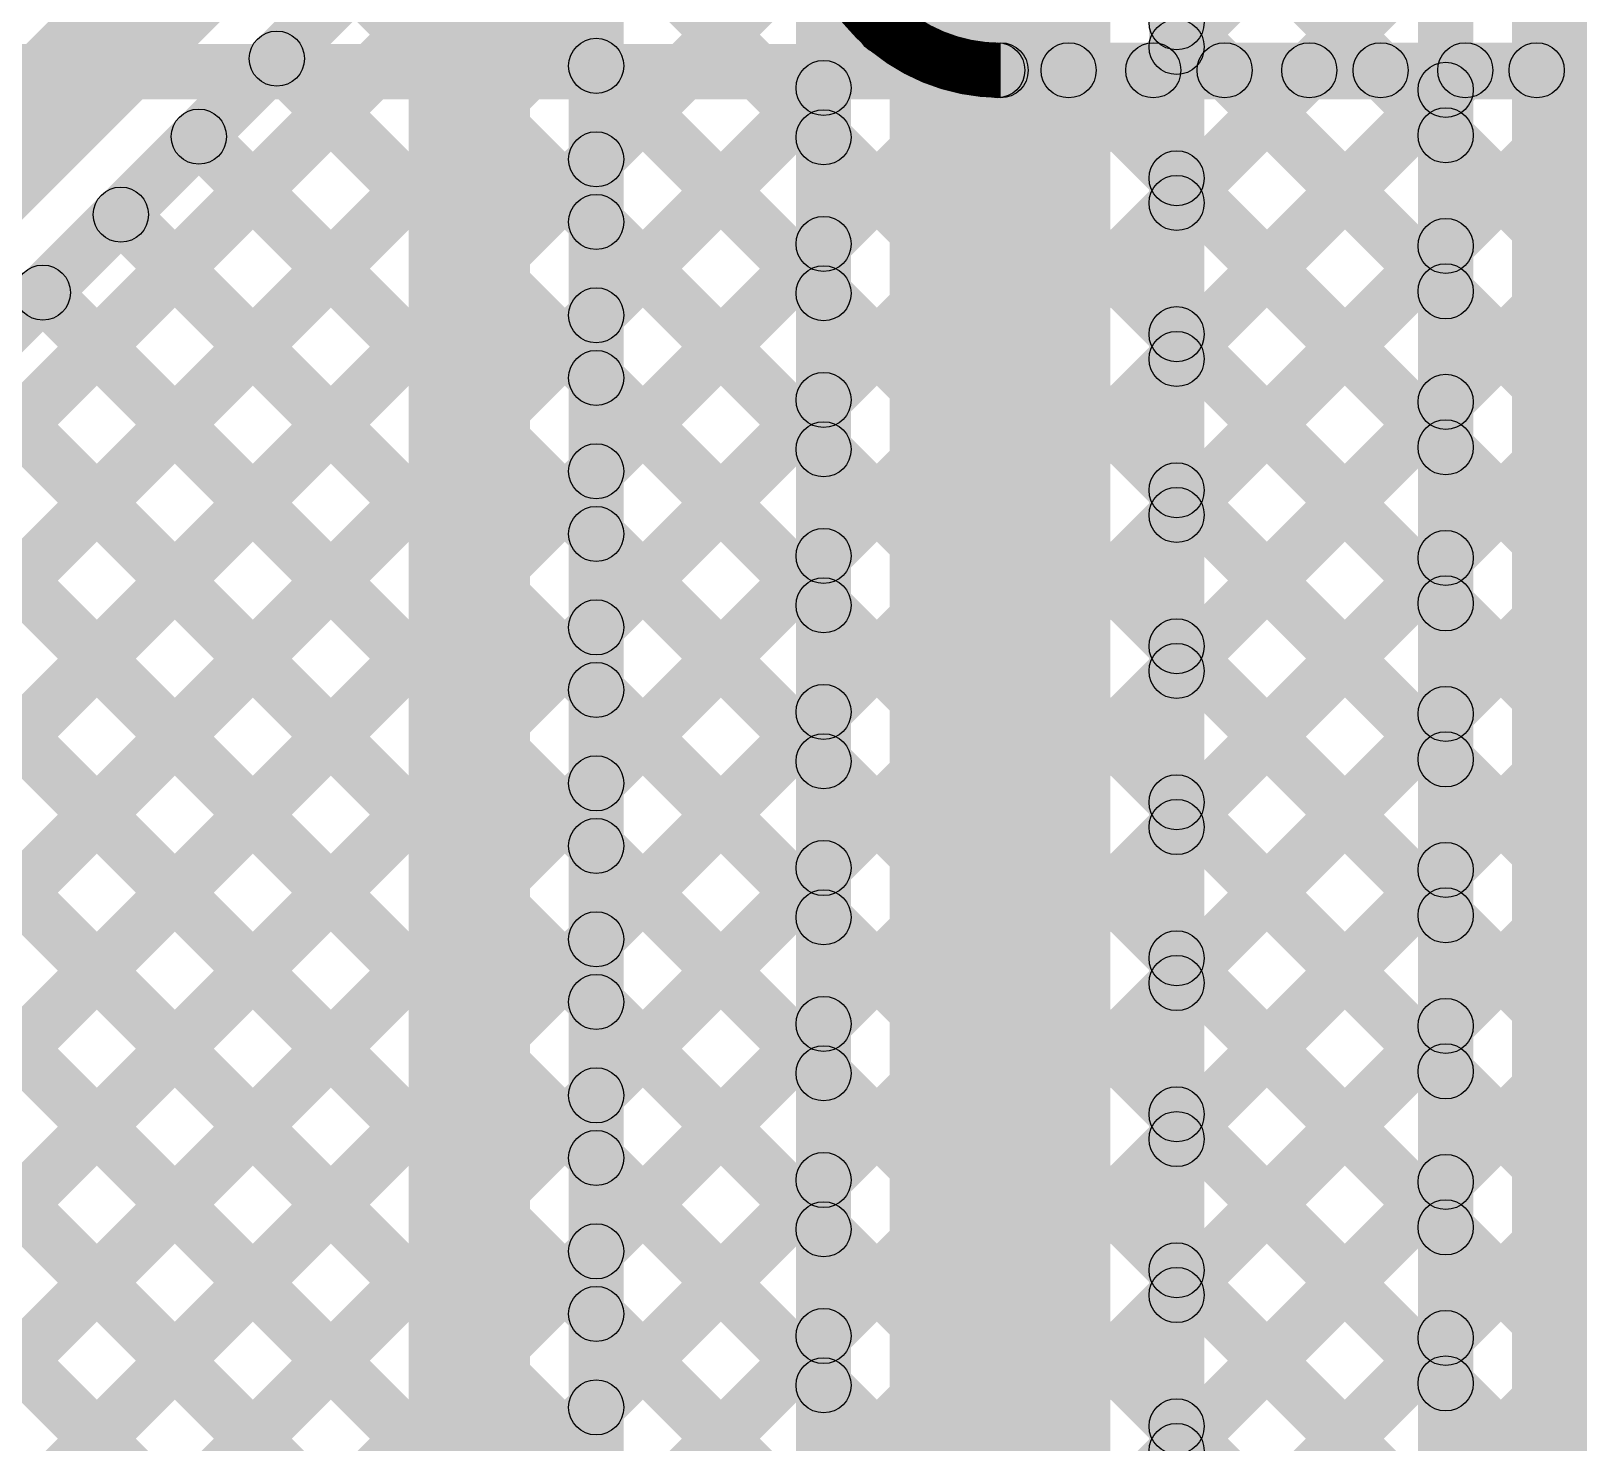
# Model space of a CAD drawing. Header units: millimetres. Extents: x -0.22 to 4.11, y -0.25 to 2.01.
# Drawn here: x 1.4737 to 1.7542, y 1.3589 to 1.6147 of the extents above; entities that cross this region are included whole.
import ezdxf

# ---------------------------------------------------------------- set-up
doc = ezdxf.new("R2010")
doc.units = ezdxf.units.MM
doc.header["$MEASUREMENT"] = 0
for name, color, linetype in [('BottomLayer', 5, 'Continuous'), ('Mechanical1', 6, 'Continuous'), ('TopLayer', 1, 'Continuous')]:
    doc.layers.add(name, color=color, linetype=linetype)

msp = doc.modelspace()

# ---------------------------------------------------------------- hatches: boundary and pattern name
at = {"layer": 'BottomLayer'}
for points in [[(1.56422, 1.00695), (1.54222, 1.00695), (1.54222, 1.77713), (1.56422, 1.77713)], [(1.58122, 1.00695), (1.57122, 1.00695), (1.57122, 1.74021), (1.58122, 1.74021)], [(1.58122, 1.00695), (1.57122, 1.00695), (1.57122, 1.74021), (1.58122, 1.74021)], [(1.57268, 1.66141), (1.57975, 1.66848), (1.93375, 1.31448), (1.92668, 1.30741)], [(1.57268, 1.66141), (1.57975, 1.66848), (1.93375, 1.31448), (1.92668, 1.30741)], [(1.57268, 1.63313), (1.57975, 1.6402), (1.93375, 1.2862), (1.92668, 1.27913)], [(1.57268, 1.63313), (1.57975, 1.6402), (1.93375, 1.2862), (1.92668, 1.27913)], [(1.57975, 1.58791), (1.57268, 1.59498), (1.61461, 1.63691), (1.62168, 1.62984)], [(1.57975, 1.58791), (1.57268, 1.59498), (1.61461, 1.63691), (1.62168, 1.62984)], [(1.57975, 1.58791), (1.57268, 1.59498), (1.61461, 1.63691), (1.62168, 1.62984)], [(1.57975, 1.58791), (1.57268, 1.59498), (1.61461, 1.63691), (1.62168, 1.62984)], [(1.57975, 1.55963), (1.57268, 1.5667), (1.62498, 1.61899), (1.63205, 1.61192)], [(1.57975, 1.55963), (1.57268, 1.5667), (1.62498, 1.61899), (1.63205, 1.61192)], [(1.57268, 1.60484), (1.57975, 1.61191), (1.93375, 1.25791), (1.92668, 1.25084)], [(1.57268, 1.60484), (1.57975, 1.61191), (1.93375, 1.25791), (1.92668, 1.25084)], [(1.57975, 1.53134), (1.57268, 1.53841), (1.64539, 1.61113), (1.65246, 1.60405)], [(1.57975, 1.53134), (1.57268, 1.53841), (1.64539, 1.61113), (1.65246, 1.60405)], [(1.57975, 1.41821), (1.57268, 1.42528), (1.75852, 1.61112), (1.7656, 1.60405)], [(1.57975, 1.50306), (1.57268, 1.51013), (1.67367, 1.61112), (1.68074, 1.60405)], [(1.57975, 1.47477), (1.57268, 1.48185), (1.70196, 1.61112), (1.70903, 1.60405)], [(1.57975, 1.30507), (1.57268, 1.31214), (1.87166, 1.61112), (1.87873, 1.60405)], [(1.57975, 1.33335), (1.57268, 1.34042), (1.84338, 1.61112), (1.85045, 1.60405)], [(1.57975, 1.44649), (1.57268, 1.45356), (1.73024, 1.61112), (1.73731, 1.60405)], [(1.57975, 1.38992), (1.57268, 1.39699), (1.78681, 1.61112), (1.79388, 1.60405)], [(1.57975, 1.36164), (1.57268, 1.36871), (1.81509, 1.61112), (1.82216, 1.60405)], [(1.57975, 1.41821), (1.57268, 1.42528), (1.75852, 1.61112), (1.7656, 1.60405)], [(1.57975, 1.50306), (1.57268, 1.51013), (1.67367, 1.61112), (1.68074, 1.60405)], [(1.57975, 1.47477), (1.57268, 1.48185), (1.70196, 1.61112), (1.70903, 1.60405)], [(1.57975, 1.30507), (1.57268, 1.31214), (1.87166, 1.61112), (1.87873, 1.60405)], [(1.57975, 1.33335), (1.57268, 1.34042), (1.84338, 1.61112), (1.85045, 1.60405)], [(1.57975, 1.44649), (1.57268, 1.45356), (1.73024, 1.61112), (1.73731, 1.60405)], [(1.57975, 1.38992), (1.57268, 1.39699), (1.78681, 1.61112), (1.79388, 1.60405)], [(1.57975, 1.36164), (1.57268, 1.36871), (1.81509, 1.61112), (1.82216, 1.60405)], [(1.57975, 1.27678), (1.57268, 1.28386), (1.89917, 1.61034), (1.90624, 1.60327)], [(1.57975, 1.27678), (1.57268, 1.28386), (1.89917, 1.61034), (1.90624, 1.60327)], [(1.64953, 1.60258), (1.64953, 1.61258), (1.89648, 1.61258), (1.89648, 1.60258)], [(1.64953, 1.60258), (1.64953, 1.61258), (1.89648, 1.61258), (1.89648, 1.60258)], [(1.65833, 1.60405), (1.6654, 1.61112), (1.93375, 1.34276), (1.92668, 1.33569)], [(1.65833, 1.60405), (1.6654, 1.61112), (1.93375, 1.34276), (1.92668, 1.33569)], [(1.68661, 1.60405), (1.69368, 1.61112), (1.93375, 1.37105), (1.92668, 1.36398)], [(1.68661, 1.60405), (1.69368, 1.61112), (1.93375, 1.37105), (1.92668, 1.36398)], [(1.7149, 1.60405), (1.72197, 1.61112), (1.93375, 1.39933), (1.92668, 1.39226)], [(1.7149, 1.60405), (1.72197, 1.61112), (1.93375, 1.39933), (1.92668, 1.39226)], [(1.74318, 1.60405), (1.75025, 1.61112), (1.93375, 1.42762), (1.92668, 1.42055)], [(1.74318, 1.60405), (1.75025, 1.61112), (1.93375, 1.42762), (1.92668, 1.42055)], [(1.57975, 1.2485), (1.57268, 1.25557), (1.92668, 1.60957), (1.93375, 1.6025)], [(1.57975, 1.2485), (1.57268, 1.25557), (1.92668, 1.60957), (1.93375, 1.6025)], [(1.57268, 1.57656), (1.57975, 1.58363), (1.93375, 1.22963), (1.92668, 1.22256)], [(1.57268, 1.57656), (1.57975, 1.58363), (1.93375, 1.22963), (1.92668, 1.22256)], [(1.57975, 1.22022), (1.57268, 1.22729), (1.92668, 1.58129), (1.93375, 1.57422)], [(1.57975, 1.22022), (1.57268, 1.22729), (1.92668, 1.58129), (1.93375, 1.57422)], [(1.57268, 1.54827), (1.57975, 1.55534), (1.93375, 1.20134), (1.92668, 1.19427)], [(1.57268, 1.54827), (1.57975, 1.55534), (1.93375, 1.20134), (1.92668, 1.19427)], [(1.57975, 1.19193), (1.57268, 1.199), (1.92668, 1.553), (1.93375, 1.54593)], [(1.57975, 1.19193), (1.57268, 1.199), (1.92668, 1.553), (1.93375, 1.54593)], [(1.57268, 1.51999), (1.57975, 1.52706), (1.93375, 1.17306), (1.92668, 1.16599)], [(1.57268, 1.51999), (1.57975, 1.52706), (1.93375, 1.17306), (1.92668, 1.16599)], [(1.57268, 1.4917), (1.57975, 1.49877), (1.93375, 1.14477), (1.92668, 1.1377)], [(1.57268, 1.4917), (1.57975, 1.49877), (1.93375, 1.14477), (1.92668, 1.1377)], [(1.57268, 1.46342), (1.57975, 1.47049), (1.93375, 1.11649), (1.92668, 1.10942)], [(1.57268, 1.46342), (1.57975, 1.47049), (1.93375, 1.11649), (1.92668, 1.10942)], [(1.57268, 1.43514), (1.57975, 1.44221), (1.93375, 1.08821), (1.92668, 1.08114)], [(1.57268, 1.43514), (1.57975, 1.44221), (1.93375, 1.08821), (1.92668, 1.08114)], [(1.57268, 1.40685), (1.57975, 1.41392), (1.93375, 1.05992), (1.92668, 1.05285)], [(1.57268, 1.40685), (1.57975, 1.41392), (1.93375, 1.05992), (1.92668, 1.05285)], [(1.57268, 1.37857), (1.57975, 1.38564), (1.93375, 1.03164), (1.92668, 1.02457)], [(1.57268, 1.37857), (1.57975, 1.38564), (1.93375, 1.03164), (1.92668, 1.02457)]]:
    msp.add_hatch(color=5, dxfattribs=at).paths.add_polyline_path(points)
h = msp.add_hatch(color=5, dxfattribs=at)
edge = h.paths.add_edge_path()
edge.add_arc((1.62851, 1.61546), 0.005, 0, 360)
h = msp.add_hatch(color=5, dxfattribs=at)
edge = h.paths.add_edge_path()
edge.add_arc((1.62851, 1.61546), 0.005, 0, 360)
h = msp.add_hatch(color=5, dxfattribs=at)
edge = h.paths.add_edge_path()
edge.add_arc((1.57622, 1.60838), 0.005, 0, 360)
h = msp.add_hatch(color=5, dxfattribs=at)
edge = h.paths.add_edge_path()
edge.add_arc((1.57622, 1.60838), 0.005, 0, 360)
h = msp.add_hatch(color=5, dxfattribs=at)
edge = h.paths.add_edge_path()
edge.add_arc((1.64893, 1.60759), 0.005, 0, 360)
h = msp.add_hatch(color=5, dxfattribs=at)
edge = h.paths.add_edge_path()
edge.add_arc((1.64893, 1.60759), 0.005, 0, 360)
h = msp.add_hatch(color=5, dxfattribs=at)
edge = h.paths.add_edge_path()
edge.add_arc((1.64953, 1.60758), 0.005, 0, 360)
h = msp.add_hatch(color=5, dxfattribs=at)
edge = h.paths.add_edge_path()
edge.add_arc((1.64953, 1.60758), 0.005, 0, 360)
h = msp.add_hatch(color=5, dxfattribs=at)
edge = h.paths.add_edge_path()
edge.add_arc((1.64953, 1.60758), 0.005, 0, 360)
h = msp.add_hatch(color=5, dxfattribs=at)
edge = h.paths.add_edge_path()
edge.add_arc((1.64953, 1.60758), 0.005, 0, 360)
h = msp.add_hatch(color=5, dxfattribs=at)
edge = h.paths.add_edge_path()
edge.add_arc((1.66186, 1.60758), 0.005, 0, 360)
h = msp.add_hatch(color=5, dxfattribs=at)
edge = h.paths.add_edge_path()
edge.add_arc((1.66186, 1.60758), 0.005, 0, 360)
h = msp.add_hatch(color=5, dxfattribs=at)
edge = h.paths.add_edge_path()
edge.add_arc((1.67721, 1.60758), 0.005, 0, 360)
h = msp.add_hatch(color=5, dxfattribs=at)
edge = h.paths.add_edge_path()
edge.add_arc((1.67721, 1.60758), 0.005, 0, 360)
h = msp.add_hatch(color=5, dxfattribs=at)
edge = h.paths.add_edge_path()
edge.add_arc((1.69015, 1.60758), 0.005, 0, 360)
h = msp.add_hatch(color=5, dxfattribs=at)
edge = h.paths.add_edge_path()
edge.add_arc((1.69015, 1.60758), 0.005, 0, 360)
h = msp.add_hatch(color=5, dxfattribs=at)
edge = h.paths.add_edge_path()
edge.add_arc((1.70549, 1.60758), 0.005, 0, 360)
h = msp.add_hatch(color=5, dxfattribs=at)
edge = h.paths.add_edge_path()
edge.add_arc((1.70549, 1.60758), 0.005, 0, 360)
h = msp.add_hatch(color=5, dxfattribs=at)
edge = h.paths.add_edge_path()
edge.add_arc((1.71843, 1.60758), 0.005, 0, 360)
h = msp.add_hatch(color=5, dxfattribs=at)
edge = h.paths.add_edge_path()
edge.add_arc((1.71843, 1.60758), 0.005, 0, 360)
h = msp.add_hatch(color=5, dxfattribs=at)
edge = h.paths.add_edge_path()
edge.add_arc((1.73378, 1.60758), 0.005, 0, 360)
h = msp.add_hatch(color=5, dxfattribs=at)
edge = h.paths.add_edge_path()
edge.add_arc((1.73378, 1.60758), 0.005, 0, 360)
h = msp.add_hatch(color=5, dxfattribs=at)
edge = h.paths.add_edge_path()
edge.add_arc((1.74672, 1.60758), 0.005, 0, 360)
h = msp.add_hatch(color=5, dxfattribs=at)
edge = h.paths.add_edge_path()
edge.add_arc((1.74672, 1.60758), 0.005, 0, 360)
h = msp.add_hatch(color=5, dxfattribs=at)
edge = h.paths.add_edge_path()
edge.add_arc((1.57622, 1.59145), 0.005, 0, 360)
h = msp.add_hatch(color=5, dxfattribs=at)
edge = h.paths.add_edge_path()
edge.add_arc((1.57622, 1.59145), 0.005, 0, 360)
h = msp.add_hatch(color=5, dxfattribs=at)
edge = h.paths.add_edge_path()
edge.add_arc((1.57622, 1.59145), 0.005, 0, 360)
h = msp.add_hatch(color=5, dxfattribs=at)
edge = h.paths.add_edge_path()
edge.add_arc((1.57622, 1.59145), 0.005, 0, 360)
h = msp.add_hatch(color=5, dxfattribs=at)
edge = h.paths.add_edge_path()
edge.add_arc((1.57622, 1.58009), 0.005, 0, 360)
h = msp.add_hatch(color=5, dxfattribs=at)
edge = h.paths.add_edge_path()
edge.add_arc((1.57622, 1.58009), 0.005, 0, 360)
h = msp.add_hatch(color=5, dxfattribs=at)
edge = h.paths.add_edge_path()
edge.add_arc((1.57622, 1.56316), 0.005, 0, 360)
h = msp.add_hatch(color=5, dxfattribs=at)
edge = h.paths.add_edge_path()
edge.add_arc((1.57622, 1.56316), 0.005, 0, 360)
h = msp.add_hatch(color=5, dxfattribs=at)
edge = h.paths.add_edge_path()
edge.add_arc((1.57622, 1.55181), 0.005, 0, 360)
h = msp.add_hatch(color=5, dxfattribs=at)
edge = h.paths.add_edge_path()
edge.add_arc((1.57622, 1.55181), 0.005, 0, 360)
h = msp.add_hatch(color=5, dxfattribs=at)
edge = h.paths.add_edge_path()
edge.add_arc((1.57622, 1.53488), 0.005, 0, 360)
h = msp.add_hatch(color=5, dxfattribs=at)
edge = h.paths.add_edge_path()
edge.add_arc((1.57622, 1.53488), 0.005, 0, 360)
h = msp.add_hatch(color=5, dxfattribs=at)
edge = h.paths.add_edge_path()
edge.add_arc((1.57622, 1.52352), 0.005, 0, 360)
h = msp.add_hatch(color=5, dxfattribs=at)
edge = h.paths.add_edge_path()
edge.add_arc((1.57622, 1.52352), 0.005, 0, 360)
h = msp.add_hatch(color=5, dxfattribs=at)
edge = h.paths.add_edge_path()
edge.add_arc((1.57622, 1.50659), 0.005, 0, 360)
h = msp.add_hatch(color=5, dxfattribs=at)
edge = h.paths.add_edge_path()
edge.add_arc((1.57622, 1.50659), 0.005, 0, 360)
h = msp.add_hatch(color=5, dxfattribs=at)
edge = h.paths.add_edge_path()
edge.add_arc((1.57622, 1.49524), 0.005, 0, 360)
h = msp.add_hatch(color=5, dxfattribs=at)
edge = h.paths.add_edge_path()
edge.add_arc((1.57622, 1.49524), 0.005, 0, 360)
h = msp.add_hatch(color=5, dxfattribs=at)
edge = h.paths.add_edge_path()
edge.add_arc((1.57622, 1.47831), 0.005, 0, 360)
h = msp.add_hatch(color=5, dxfattribs=at)
edge = h.paths.add_edge_path()
edge.add_arc((1.57622, 1.47831), 0.005, 0, 360)
h = msp.add_hatch(color=5, dxfattribs=at)
edge = h.paths.add_edge_path()
edge.add_arc((1.57622, 1.46695), 0.005, 0, 360)
h = msp.add_hatch(color=5, dxfattribs=at)
edge = h.paths.add_edge_path()
edge.add_arc((1.57622, 1.46695), 0.005, 0, 360)
h = msp.add_hatch(color=5, dxfattribs=at)
edge = h.paths.add_edge_path()
edge.add_arc((1.57622, 1.45003), 0.005, 0, 360)
h = msp.add_hatch(color=5, dxfattribs=at)
edge = h.paths.add_edge_path()
edge.add_arc((1.57622, 1.45003), 0.005, 0, 360)
h = msp.add_hatch(color=5, dxfattribs=at)
edge = h.paths.add_edge_path()
edge.add_arc((1.57622, 1.43867), 0.005, 0, 360)
h = msp.add_hatch(color=5, dxfattribs=at)
edge = h.paths.add_edge_path()
edge.add_arc((1.57622, 1.43867), 0.005, 0, 360)
h = msp.add_hatch(color=5, dxfattribs=at)
edge = h.paths.add_edge_path()
edge.add_arc((1.57622, 1.42174), 0.005, 0, 360)
h = msp.add_hatch(color=5, dxfattribs=at)
edge = h.paths.add_edge_path()
edge.add_arc((1.57622, 1.42174), 0.005, 0, 360)
h = msp.add_hatch(color=5, dxfattribs=at)
edge = h.paths.add_edge_path()
edge.add_arc((1.57622, 1.41039), 0.005, 0, 360)
h = msp.add_hatch(color=5, dxfattribs=at)
edge = h.paths.add_edge_path()
edge.add_arc((1.57622, 1.41039), 0.005, 0, 360)
h = msp.add_hatch(color=5, dxfattribs=at)
edge = h.paths.add_edge_path()
edge.add_arc((1.57622, 1.39346), 0.005, 0, 360)
h = msp.add_hatch(color=5, dxfattribs=at)
edge = h.paths.add_edge_path()
edge.add_arc((1.57622, 1.39346), 0.005, 0, 360)
h = msp.add_hatch(color=5, dxfattribs=at)
edge = h.paths.add_edge_path()
edge.add_arc((1.57622, 1.3821), 0.005, 0, 360)
h = msp.add_hatch(color=5, dxfattribs=at)
edge = h.paths.add_edge_path()
edge.add_arc((1.57622, 1.3821), 0.005, 0, 360)
h = msp.add_hatch(color=5, dxfattribs=at)
edge = h.paths.add_edge_path()
edge.add_arc((1.57622, 1.36517), 0.005, 0, 360)
h = msp.add_hatch(color=5, dxfattribs=at)
edge = h.paths.add_edge_path()
edge.add_arc((1.57622, 1.36517), 0.005, 0, 360)
at = {"layer": 'Mechanical1'}
msp.add_hatch(color=6, dxfattribs=at).paths.add_polyline_path([(0.71353, 1.60234), (0.71353, 1.61234), (3.09542, 1.61234), (3.09542, 1.60234)])
at = {"layer": 'TopLayer'}
for points in [[(1.357, 1.46535), (1.34144, 1.48091), (1.64544, 1.78491), (1.661, 1.76935)], [(1.76422, 0.78084), (1.74222, 0.78084), (1.74222, 1.77713), (1.76422, 1.77713)], [(0.87907, 0.91551), (0.872, 0.92258), (1.69756, 1.74815), (1.70463, 1.74107)], [(0.87907, 0.91551), (0.872, 0.92258), (1.69756, 1.74815), (1.70463, 1.74107)], [(1.73522, 0.78084), (1.72522, 0.78084), (1.72522, 1.74021), (1.73522, 1.74021)], [(1.73522, 0.78084), (1.72522, 0.78084), (1.72522, 1.74021), (1.73522, 1.74021)], [(0.87907, 0.9438), (0.872, 0.95087), (1.6594, 1.73827), (1.66647, 1.73119)], [(0.87907, 0.9438), (0.872, 0.95087), (1.6594, 1.73827), (1.66647, 1.73119)], [(1.36902, 1.45333), (1.36195, 1.4604), (1.63984, 1.73829), (1.64691, 1.73122)], [(1.36902, 1.45333), (1.36195, 1.4604), (1.63984, 1.73829), (1.64691, 1.73122)], [(1.68497, 1.60828), (1.6779, 1.61535), (1.72668, 1.66413), (1.73375, 1.65706)], [(1.68497, 1.60828), (1.6779, 1.61535), (1.72668, 1.66413), (1.73375, 1.65706)], [(1.55721, 1.6486), (1.56428, 1.65567), (1.62097, 1.59898), (1.6139, 1.59191)], [(1.55721, 1.6486), (1.56428, 1.65567), (1.62097, 1.59898), (1.6139, 1.59191)], [(1.67755, 1.6414), (1.68462, 1.64847), (1.73375, 1.59933), (1.72668, 1.59226)], [(1.67755, 1.6414), (1.68462, 1.64847), (1.73375, 1.59933), (1.72668, 1.59226)], [(1.54307, 1.63445), (1.55014, 1.64152), (1.62097, 1.57069), (1.6139, 1.56362)], [(1.54307, 1.63445), (1.55014, 1.64152), (1.62097, 1.57069), (1.6139, 1.56362)], [(1.62244, 0.75079), (1.61244, 0.75079), (1.61244, 1.63949), (1.62244, 1.63949)], [(1.62244, 0.75079), (1.61244, 0.75079), (1.61244, 1.63949), (1.62244, 1.63949)], [(1.66944, 0.75079), (1.62944, 0.75079), (1.62944, 1.63949), (1.66944, 1.63949)], [(0.87907, 0.88723), (0.872, 0.8943), (1.6139, 1.6362), (1.62097, 1.62913)], [(0.87907, 0.88723), (0.872, 0.8943), (1.6139, 1.6362), (1.62097, 1.62913)], [(0.87907, 0.88723), (0.872, 0.8943), (1.6139, 1.6362), (1.62097, 1.62913)], [(0.87907, 0.88723), (0.872, 0.8943), (1.6139, 1.6362), (1.62097, 1.62913)], [(1.68644, 0.75079), (1.67644, 0.75079), (1.67644, 1.63711), (1.68644, 1.63711)], [(1.68644, 0.75079), (1.67644, 0.75079), (1.67644, 1.63711), (1.68644, 1.63711)], [(1.68497, 1.57999), (1.6779, 1.58707), (1.72668, 1.63585), (1.73375, 1.62877)], [(1.68497, 1.57999), (1.6779, 1.58707), (1.72668, 1.63585), (1.73375, 1.62877)], [(1.52893, 1.62031), (1.536, 1.62738), (1.62097, 1.54241), (1.6139, 1.53534)], [(1.52893, 1.62031), (1.536, 1.62738), (1.62097, 1.54241), (1.6139, 1.53534)], [(1.6779, 1.61276), (1.68497, 1.61983), (1.73375, 1.57105), (1.72668, 1.56398)], [(1.6779, 1.61276), (1.68497, 1.61983), (1.73375, 1.57105), (1.72668, 1.56398)], [(1.51479, 1.60617), (1.52186, 1.61324), (1.62097, 1.51412), (1.6139, 1.50705)], [(1.51479, 1.60617), (1.52186, 1.61324), (1.62097, 1.51412), (1.6139, 1.50705)], [(0.87907, 0.85894), (0.872, 0.86601), (1.6139, 1.60792), (1.62097, 1.60085)], [(0.87907, 0.85894), (0.872, 0.86601), (1.6139, 1.60792), (1.62097, 1.60085)], [(1.68497, 1.55171), (1.6779, 1.55878), (1.72668, 1.60756), (1.73375, 1.60049)], [(1.68497, 1.55171), (1.6779, 1.55878), (1.72668, 1.60756), (1.73375, 1.60049)], [(1.50064, 1.59203), (1.50771, 1.5991), (1.62097, 1.48584), (1.6139, 1.47877)], [(1.50064, 1.59203), (1.50771, 1.5991), (1.62097, 1.48584), (1.6139, 1.47877)], [(1.6779, 1.58447), (1.68497, 1.59155), (1.73375, 1.54276), (1.72668, 1.53569)], [(1.6779, 1.58447), (1.68497, 1.59155), (1.73375, 1.54276), (1.72668, 1.53569)], [(1.4865, 1.57788), (1.49357, 1.58496), (1.62097, 1.45756), (1.6139, 1.45048)], [(1.4865, 1.57788), (1.49357, 1.58496), (1.62097, 1.45756), (1.6139, 1.45048)], [(0.87907, 0.83066), (0.872, 0.83773), (1.6139, 1.57963), (1.62097, 1.57256)], [(0.87907, 0.83066), (0.872, 0.83773), (1.6139, 1.57963), (1.62097, 1.57256)], [(1.68497, 1.52343), (1.6779, 1.5305), (1.72668, 1.57928), (1.73375, 1.57221)], [(1.68497, 1.52343), (1.6779, 1.5305), (1.72668, 1.57928), (1.73375, 1.57221)], [(1.47236, 1.56374), (1.47943, 1.57081), (1.62097, 1.42927), (1.6139, 1.4222)], [(1.47236, 1.56374), (1.47943, 1.57081), (1.62097, 1.42927), (1.6139, 1.4222)], [(1.6779, 1.55619), (1.68497, 1.56326), (1.73375, 1.51448), (1.72668, 1.50741)], [(1.6779, 1.55619), (1.68497, 1.56326), (1.73375, 1.51448), (1.72668, 1.50741)], [(1.45822, 1.5496), (1.46529, 1.55667), (1.62097, 1.40099), (1.6139, 1.39392)], [(1.45822, 1.5496), (1.46529, 1.55667), (1.62097, 1.40099), (1.6139, 1.39392)], [(0.87907, 0.80237), (0.872, 0.80944), (1.6139, 1.55135), (1.62097, 1.54428)], [(0.87907, 0.80237), (0.872, 0.80944), (1.6139, 1.55135), (1.62097, 1.54428)], [(1.68497, 1.49514), (1.6779, 1.50221), (1.72668, 1.55099), (1.73375, 1.54392)], [(1.68497, 1.49514), (1.6779, 1.50221), (1.72668, 1.55099), (1.73375, 1.54392)], [(1.44408, 1.53546), (1.45115, 1.54253), (1.62097, 1.3727), (1.6139, 1.36563)], [(1.44408, 1.53546), (1.45115, 1.54253), (1.62097, 1.3727), (1.6139, 1.36563)], [(1.6779, 1.52791), (1.68497, 1.53498), (1.73375, 1.4862), (1.72668, 1.47913)], [(1.6779, 1.52791), (1.68497, 1.53498), (1.73375, 1.4862), (1.72668, 1.47913)], [(1.42993, 1.52132), (1.437, 1.52839), (1.62097, 1.34442), (1.6139, 1.33735)], [(1.42993, 1.52132), (1.437, 1.52839), (1.62097, 1.34442), (1.6139, 1.33735)], [(0.87907, 0.77409), (0.872, 0.78116), (1.6139, 1.52307), (1.62097, 1.51599)], [(0.87907, 0.77409), (0.872, 0.78116), (1.6139, 1.52307), (1.62097, 1.51599)], [(1.68497, 1.46686), (1.6779, 1.47393), (1.72668, 1.52271), (1.73375, 1.51564)], [(1.68497, 1.46686), (1.6779, 1.47393), (1.72668, 1.52271), (1.73375, 1.51564)], [(1.41579, 1.50717), (1.42286, 1.51424), (1.62097, 1.31613), (1.6139, 1.30906)], [(1.41579, 1.50717), (1.42286, 1.51424), (1.62097, 1.31613), (1.6139, 1.30906)], [(1.6779, 1.49962), (1.68497, 1.50669), (1.73375, 1.45791), (1.72668, 1.45084)], [(1.6779, 1.49962), (1.68497, 1.50669), (1.73375, 1.45791), (1.72668, 1.45084)], [(1.40165, 1.49303), (1.40872, 1.5001), (1.62097, 1.28785), (1.6139, 1.28078)], [(1.40165, 1.49303), (1.40872, 1.5001), (1.62097, 1.28785), (1.6139, 1.28078)], [(0.87907, 0.74581), (0.872, 0.75288), (1.6139, 1.49478), (1.62097, 1.48771)], [(0.87907, 0.74581), (0.872, 0.75288), (1.6139, 1.49478), (1.62097, 1.48771)], [(1.68497, 1.43857), (1.6779, 1.44564), (1.72668, 1.49442), (1.73375, 1.48735)], [(1.68497, 1.43857), (1.6779, 1.44564), (1.72668, 1.49442), (1.73375, 1.48735)], [(1.38751, 1.47889), (1.39458, 1.48596), (1.62097, 1.25957), (1.6139, 1.25249)], [(1.38751, 1.47889), (1.39458, 1.48596), (1.62097, 1.25957), (1.6139, 1.25249)], [(1.6779, 1.47134), (1.68497, 1.47841), (1.73375, 1.42963), (1.72668, 1.42256)], [(1.6779, 1.47134), (1.68497, 1.47841), (1.73375, 1.42963), (1.72668, 1.42256)], [(1.37336, 1.46475), (1.38044, 1.47182), (1.62097, 1.23128), (1.6139, 1.22421)], [(1.37336, 1.46475), (1.38044, 1.47182), (1.62097, 1.23128), (1.6139, 1.22421)], [(0.87907, 0.71752), (0.872, 0.72459), (1.6139, 1.4665), (1.62097, 1.45943)], [(0.87907, 0.71752), (0.872, 0.72459), (1.6139, 1.4665), (1.62097, 1.45943)], [(1.68497, 1.41029), (1.6779, 1.41736), (1.72668, 1.46614), (1.73375, 1.45907)], [(1.68497, 1.41029), (1.6779, 1.41736), (1.72668, 1.46614), (1.73375, 1.45907)], [(1.6779, 1.44305), (1.68497, 1.45012), (1.73375, 1.40134), (1.72668, 1.39427)], [(1.6779, 1.44305), (1.68497, 1.45012), (1.73375, 1.40134), (1.72668, 1.39427)], [(1.46698, 1.27715), (1.45991, 1.28422), (1.6139, 1.43821), (1.62097, 1.43114)], [(1.46698, 1.27715), (1.45991, 1.28422), (1.6139, 1.43821), (1.62097, 1.43114)], [(1.68497, 1.382), (1.6779, 1.38907), (1.72668, 1.43786), (1.73375, 1.43078)], [(1.68497, 1.382), (1.6779, 1.38907), (1.72668, 1.43786), (1.73375, 1.43078)], [(1.6779, 1.41477), (1.68497, 1.42184), (1.73375, 1.37306), (1.72668, 1.36599)], [(1.6779, 1.41477), (1.68497, 1.42184), (1.73375, 1.37306), (1.72668, 1.36599)], [(1.48279, 1.26468), (1.47572, 1.27175), (1.6139, 1.40993), (1.62097, 1.40286)], [(1.48279, 1.26468), (1.47572, 1.27175), (1.6139, 1.40993), (1.62097, 1.40286)], [(1.68497, 1.35372), (1.6779, 1.36079), (1.72668, 1.40957), (1.73375, 1.4025)], [(1.68497, 1.35372), (1.6779, 1.36079), (1.72668, 1.40957), (1.73375, 1.4025)], [(1.6779, 1.38648), (1.68497, 1.39356), (1.73375, 1.34477), (1.72668, 1.3377)], [(1.6779, 1.38648), (1.68497, 1.39356), (1.73375, 1.34477), (1.72668, 1.3377)], [(1.48807, 1.24167), (1.481, 1.24874), (1.6139, 1.38164), (1.62097, 1.37457)], [(1.48807, 1.24167), (1.481, 1.24874), (1.6139, 1.38164), (1.62097, 1.37457)], [(1.68497, 1.32544), (1.6779, 1.33251), (1.72668, 1.38129), (1.73375, 1.37422)], [(1.68497, 1.32544), (1.6779, 1.33251), (1.72668, 1.38129), (1.73375, 1.37422)], [(1.6779, 1.3582), (1.68497, 1.36527), (1.73375, 1.31649), (1.72668, 1.30942)], [(1.6779, 1.3582), (1.68497, 1.36527), (1.73375, 1.31649), (1.72668, 1.30942)]]:
    msp.add_hatch(color=1, dxfattribs=at).paths.add_polyline_path(points)
h = msp.add_hatch(color=1, dxfattribs=at)
edge = h.paths.add_edge_path()
edge.add_arc((1.68144, 1.61629), 0.005, 0, 360)
h = msp.add_hatch(color=1, dxfattribs=at)
edge = h.paths.add_edge_path()
edge.add_arc((1.68144, 1.61629), 0.005, 0, 360)
h = msp.add_hatch(color=1, dxfattribs=at)
edge = h.paths.add_edge_path()
edge.add_arc((1.68144, 1.61181), 0.005, 0, 360)
h = msp.add_hatch(color=1, dxfattribs=at)
edge = h.paths.add_edge_path()
edge.add_arc((1.68144, 1.61181), 0.005, 0, 360)
h = msp.add_hatch(color=1, dxfattribs=at)
edge = h.paths.add_edge_path()
edge.add_arc((1.51832, 1.6097), 0.005, 0, 360)
h = msp.add_hatch(color=1, dxfattribs=at)
edge = h.paths.add_edge_path()
edge.add_arc((1.51832, 1.6097), 0.005, 0, 360)
h = msp.add_hatch(color=1, dxfattribs=at)
edge = h.paths.add_edge_path()
edge.add_arc((1.61744, 1.60438), 0.005, 0, 360)
h = msp.add_hatch(color=1, dxfattribs=at)
edge = h.paths.add_edge_path()
edge.add_arc((1.61744, 1.60438), 0.005, 0, 360)
h = msp.add_hatch(color=1, dxfattribs=at)
edge = h.paths.add_edge_path()
edge.add_arc((1.73022, 1.60403), 0.005, 0, 360)
h = msp.add_hatch(color=1, dxfattribs=at)
edge = h.paths.add_edge_path()
edge.add_arc((1.73022, 1.60403), 0.005, 0, 360)
h = msp.add_hatch(color=1, dxfattribs=at)
edge = h.paths.add_edge_path()
edge.add_arc((1.50418, 1.59556), 0.005, 0, 360)
h = msp.add_hatch(color=1, dxfattribs=at)
edge = h.paths.add_edge_path()
edge.add_arc((1.50418, 1.59556), 0.005, 0, 360)
h = msp.add_hatch(color=1, dxfattribs=at)
edge = h.paths.add_edge_path()
edge.add_arc((1.61744, 1.59544), 0.005, 0, 360)
h = msp.add_hatch(color=1, dxfattribs=at)
edge = h.paths.add_edge_path()
edge.add_arc((1.61744, 1.59544), 0.005, 0, 360)
h = msp.add_hatch(color=1, dxfattribs=at)
edge = h.paths.add_edge_path()
edge.add_arc((1.73022, 1.5958), 0.005, 0, 360)
h = msp.add_hatch(color=1, dxfattribs=at)
edge = h.paths.add_edge_path()
edge.add_arc((1.73022, 1.5958), 0.005, 0, 360)
h = msp.add_hatch(color=1, dxfattribs=at)
edge = h.paths.add_edge_path()
edge.add_arc((1.68144, 1.58801), 0.005, 0, 360)
h = msp.add_hatch(color=1, dxfattribs=at)
edge = h.paths.add_edge_path()
edge.add_arc((1.68144, 1.58801), 0.005, 0, 360)
h = msp.add_hatch(color=1, dxfattribs=at)
edge = h.paths.add_edge_path()
edge.add_arc((1.68144, 1.58353), 0.005, 0, 360)
h = msp.add_hatch(color=1, dxfattribs=at)
edge = h.paths.add_edge_path()
edge.add_arc((1.68144, 1.58353), 0.005, 0, 360)
h = msp.add_hatch(color=1, dxfattribs=at)
edge = h.paths.add_edge_path()
edge.add_arc((1.49004, 1.58142), 0.005, 0, 360)
h = msp.add_hatch(color=1, dxfattribs=at)
edge = h.paths.add_edge_path()
edge.add_arc((1.49004, 1.58142), 0.005, 0, 360)
h = msp.add_hatch(color=1, dxfattribs=at)
edge = h.paths.add_edge_path()
edge.add_arc((1.61744, 1.5761), 0.005, 0, 360)
h = msp.add_hatch(color=1, dxfattribs=at)
edge = h.paths.add_edge_path()
edge.add_arc((1.61744, 1.5761), 0.005, 0, 360)
h = msp.add_hatch(color=1, dxfattribs=at)
edge = h.paths.add_edge_path()
edge.add_arc((1.73022, 1.57574), 0.005, 0, 360)
h = msp.add_hatch(color=1, dxfattribs=at)
edge = h.paths.add_edge_path()
edge.add_arc((1.73022, 1.57574), 0.005, 0, 360)
h = msp.add_hatch(color=1, dxfattribs=at)
edge = h.paths.add_edge_path()
edge.add_arc((1.47589, 1.56728), 0.005, 0, 360)
h = msp.add_hatch(color=1, dxfattribs=at)
edge = h.paths.add_edge_path()
edge.add_arc((1.47589, 1.56728), 0.005, 0, 360)
h = msp.add_hatch(color=1, dxfattribs=at)
edge = h.paths.add_edge_path()
edge.add_arc((1.61744, 1.56716), 0.005, 0, 360)
h = msp.add_hatch(color=1, dxfattribs=at)
edge = h.paths.add_edge_path()
edge.add_arc((1.61744, 1.56716), 0.005, 0, 360)
h = msp.add_hatch(color=1, dxfattribs=at)
edge = h.paths.add_edge_path()
edge.add_arc((1.73022, 1.56751), 0.005, 0, 360)
h = msp.add_hatch(color=1, dxfattribs=at)
edge = h.paths.add_edge_path()
edge.add_arc((1.73022, 1.56751), 0.005, 0, 360)
h = msp.add_hatch(color=1, dxfattribs=at)
edge = h.paths.add_edge_path()
edge.add_arc((1.68144, 1.55973), 0.005, 0, 360)
h = msp.add_hatch(color=1, dxfattribs=at)
edge = h.paths.add_edge_path()
edge.add_arc((1.68144, 1.55973), 0.005, 0, 360)
h = msp.add_hatch(color=1, dxfattribs=at)
edge = h.paths.add_edge_path()
edge.add_arc((1.68144, 1.55525), 0.005, 0, 360)
h = msp.add_hatch(color=1, dxfattribs=at)
edge = h.paths.add_edge_path()
edge.add_arc((1.68144, 1.55525), 0.005, 0, 360)
h = msp.add_hatch(color=1, dxfattribs=at)
edge = h.paths.add_edge_path()
edge.add_arc((1.61744, 1.54781), 0.005, 0, 360)
h = msp.add_hatch(color=1, dxfattribs=at)
edge = h.paths.add_edge_path()
edge.add_arc((1.61744, 1.54781), 0.005, 0, 360)
h = msp.add_hatch(color=1, dxfattribs=at)
edge = h.paths.add_edge_path()
edge.add_arc((1.73022, 1.54746), 0.005, 0, 360)
h = msp.add_hatch(color=1, dxfattribs=at)
edge = h.paths.add_edge_path()
edge.add_arc((1.73022, 1.54746), 0.005, 0, 360)
h = msp.add_hatch(color=1, dxfattribs=at)
edge = h.paths.add_edge_path()
edge.add_arc((1.61744, 1.53887), 0.005, 0, 360)
h = msp.add_hatch(color=1, dxfattribs=at)
edge = h.paths.add_edge_path()
edge.add_arc((1.61744, 1.53887), 0.005, 0, 360)
h = msp.add_hatch(color=1, dxfattribs=at)
edge = h.paths.add_edge_path()
edge.add_arc((1.73022, 1.53923), 0.005, 0, 360)
h = msp.add_hatch(color=1, dxfattribs=at)
edge = h.paths.add_edge_path()
edge.add_arc((1.73022, 1.53923), 0.005, 0, 360)
h = msp.add_hatch(color=1, dxfattribs=at)
edge = h.paths.add_edge_path()
edge.add_arc((1.68144, 1.53144), 0.005, 0, 360)
h = msp.add_hatch(color=1, dxfattribs=at)
edge = h.paths.add_edge_path()
edge.add_arc((1.68144, 1.53144), 0.005, 0, 360)
h = msp.add_hatch(color=1, dxfattribs=at)
edge = h.paths.add_edge_path()
edge.add_arc((1.68144, 1.52696), 0.005, 0, 360)
h = msp.add_hatch(color=1, dxfattribs=at)
edge = h.paths.add_edge_path()
edge.add_arc((1.68144, 1.52696), 0.005, 0, 360)
h = msp.add_hatch(color=1, dxfattribs=at)
edge = h.paths.add_edge_path()
edge.add_arc((1.61744, 1.51953), 0.005, 0, 360)
h = msp.add_hatch(color=1, dxfattribs=at)
edge = h.paths.add_edge_path()
edge.add_arc((1.61744, 1.51953), 0.005, 0, 360)
h = msp.add_hatch(color=1, dxfattribs=at)
edge = h.paths.add_edge_path()
edge.add_arc((1.73022, 1.51917), 0.005, 0, 360)
h = msp.add_hatch(color=1, dxfattribs=at)
edge = h.paths.add_edge_path()
edge.add_arc((1.73022, 1.51917), 0.005, 0, 360)
h = msp.add_hatch(color=1, dxfattribs=at)
edge = h.paths.add_edge_path()
edge.add_arc((1.61744, 1.51059), 0.005, 0, 360)
h = msp.add_hatch(color=1, dxfattribs=at)
edge = h.paths.add_edge_path()
edge.add_arc((1.61744, 1.51059), 0.005, 0, 360)
h = msp.add_hatch(color=1, dxfattribs=at)
edge = h.paths.add_edge_path()
edge.add_arc((1.73022, 1.51094), 0.005, 0, 360)
h = msp.add_hatch(color=1, dxfattribs=at)
edge = h.paths.add_edge_path()
edge.add_arc((1.73022, 1.51094), 0.005, 0, 360)
h = msp.add_hatch(color=1, dxfattribs=at)
edge = h.paths.add_edge_path()
edge.add_arc((1.68144, 1.50316), 0.005, 0, 360)
h = msp.add_hatch(color=1, dxfattribs=at)
edge = h.paths.add_edge_path()
edge.add_arc((1.68144, 1.50316), 0.005, 0, 360)
h = msp.add_hatch(color=1, dxfattribs=at)
edge = h.paths.add_edge_path()
edge.add_arc((1.68144, 1.49868), 0.005, 0, 360)
h = msp.add_hatch(color=1, dxfattribs=at)
edge = h.paths.add_edge_path()
edge.add_arc((1.68144, 1.49868), 0.005, 0, 360)
h = msp.add_hatch(color=1, dxfattribs=at)
edge = h.paths.add_edge_path()
edge.add_arc((1.61744, 1.49125), 0.005, 0, 360)
h = msp.add_hatch(color=1, dxfattribs=at)
edge = h.paths.add_edge_path()
edge.add_arc((1.61744, 1.49125), 0.005, 0, 360)
h = msp.add_hatch(color=1, dxfattribs=at)
edge = h.paths.add_edge_path()
edge.add_arc((1.73022, 1.49089), 0.005, 0, 360)
h = msp.add_hatch(color=1, dxfattribs=at)
edge = h.paths.add_edge_path()
edge.add_arc((1.73022, 1.49089), 0.005, 0, 360)
h = msp.add_hatch(color=1, dxfattribs=at)
edge = h.paths.add_edge_path()
edge.add_arc((1.61744, 1.4823), 0.005, 0, 360)
h = msp.add_hatch(color=1, dxfattribs=at)
edge = h.paths.add_edge_path()
edge.add_arc((1.61744, 1.4823), 0.005, 0, 360)
h = msp.add_hatch(color=1, dxfattribs=at)
edge = h.paths.add_edge_path()
edge.add_arc((1.73022, 1.48266), 0.005, 0, 360)
h = msp.add_hatch(color=1, dxfattribs=at)
edge = h.paths.add_edge_path()
edge.add_arc((1.73022, 1.48266), 0.005, 0, 360)
h = msp.add_hatch(color=1, dxfattribs=at)
edge = h.paths.add_edge_path()
edge.add_arc((1.68144, 1.47487), 0.005, 0, 360)
h = msp.add_hatch(color=1, dxfattribs=at)
edge = h.paths.add_edge_path()
edge.add_arc((1.68144, 1.47487), 0.005, 0, 360)
h = msp.add_hatch(color=1, dxfattribs=at)
edge = h.paths.add_edge_path()
edge.add_arc((1.68144, 1.47039), 0.005, 0, 360)
h = msp.add_hatch(color=1, dxfattribs=at)
edge = h.paths.add_edge_path()
edge.add_arc((1.68144, 1.47039), 0.005, 0, 360)
h = msp.add_hatch(color=1, dxfattribs=at)
edge = h.paths.add_edge_path()
edge.add_arc((1.61744, 1.46296), 0.005, 0, 360)
h = msp.add_hatch(color=1, dxfattribs=at)
edge = h.paths.add_edge_path()
edge.add_arc((1.61744, 1.46296), 0.005, 0, 360)
h = msp.add_hatch(color=1, dxfattribs=at)
edge = h.paths.add_edge_path()
edge.add_arc((1.73022, 1.4626), 0.005, 0, 360)
h = msp.add_hatch(color=1, dxfattribs=at)
edge = h.paths.add_edge_path()
edge.add_arc((1.73022, 1.4626), 0.005, 0, 360)
h = msp.add_hatch(color=1, dxfattribs=at)
edge = h.paths.add_edge_path()
edge.add_arc((1.61744, 1.45402), 0.005, 0, 360)
h = msp.add_hatch(color=1, dxfattribs=at)
edge = h.paths.add_edge_path()
edge.add_arc((1.61744, 1.45402), 0.005, 0, 360)
h = msp.add_hatch(color=1, dxfattribs=at)
edge = h.paths.add_edge_path()
edge.add_arc((1.73022, 1.45438), 0.005, 0, 360)
h = msp.add_hatch(color=1, dxfattribs=at)
edge = h.paths.add_edge_path()
edge.add_arc((1.73022, 1.45438), 0.005, 0, 360)
h = msp.add_hatch(color=1, dxfattribs=at)
edge = h.paths.add_edge_path()
edge.add_arc((1.68144, 1.44659), 0.005, 0, 360)
h = msp.add_hatch(color=1, dxfattribs=at)
edge = h.paths.add_edge_path()
edge.add_arc((1.68144, 1.44659), 0.005, 0, 360)
h = msp.add_hatch(color=1, dxfattribs=at)
edge = h.paths.add_edge_path()
edge.add_arc((1.68144, 1.44211), 0.005, 0, 360)
h = msp.add_hatch(color=1, dxfattribs=at)
edge = h.paths.add_edge_path()
edge.add_arc((1.68144, 1.44211), 0.005, 0, 360)
h = msp.add_hatch(color=1, dxfattribs=at)
edge = h.paths.add_edge_path()
edge.add_arc((1.61744, 1.43468), 0.005, 0, 360)
h = msp.add_hatch(color=1, dxfattribs=at)
edge = h.paths.add_edge_path()
edge.add_arc((1.61744, 1.43468), 0.005, 0, 360)
h = msp.add_hatch(color=1, dxfattribs=at)
edge = h.paths.add_edge_path()
edge.add_arc((1.73022, 1.43432), 0.005, 0, 360)
h = msp.add_hatch(color=1, dxfattribs=at)
edge = h.paths.add_edge_path()
edge.add_arc((1.73022, 1.43432), 0.005, 0, 360)
h = msp.add_hatch(color=1, dxfattribs=at)
edge = h.paths.add_edge_path()
edge.add_arc((1.61744, 1.42574), 0.005, 0, 360)
h = msp.add_hatch(color=1, dxfattribs=at)
edge = h.paths.add_edge_path()
edge.add_arc((1.61744, 1.42574), 0.005, 0, 360)
h = msp.add_hatch(color=1, dxfattribs=at)
edge = h.paths.add_edge_path()
edge.add_arc((1.73022, 1.42609), 0.005, 0, 360)
h = msp.add_hatch(color=1, dxfattribs=at)
edge = h.paths.add_edge_path()
edge.add_arc((1.73022, 1.42609), 0.005, 0, 360)
h = msp.add_hatch(color=1, dxfattribs=at)
edge = h.paths.add_edge_path()
edge.add_arc((1.68144, 1.4183), 0.005, 0, 360)
h = msp.add_hatch(color=1, dxfattribs=at)
edge = h.paths.add_edge_path()
edge.add_arc((1.68144, 1.4183), 0.005, 0, 360)
h = msp.add_hatch(color=1, dxfattribs=at)
edge = h.paths.add_edge_path()
edge.add_arc((1.68144, 1.41382), 0.005, 0, 360)
h = msp.add_hatch(color=1, dxfattribs=at)
edge = h.paths.add_edge_path()
edge.add_arc((1.68144, 1.41382), 0.005, 0, 360)
h = msp.add_hatch(color=1, dxfattribs=at)
edge = h.paths.add_edge_path()
edge.add_arc((1.61744, 1.40639), 0.005, 0, 360)
h = msp.add_hatch(color=1, dxfattribs=at)
edge = h.paths.add_edge_path()
edge.add_arc((1.61744, 1.40639), 0.005, 0, 360)
h = msp.add_hatch(color=1, dxfattribs=at)
edge = h.paths.add_edge_path()
edge.add_arc((1.73022, 1.40604), 0.005, 0, 360)
h = msp.add_hatch(color=1, dxfattribs=at)
edge = h.paths.add_edge_path()
edge.add_arc((1.73022, 1.40604), 0.005, 0, 360)
h = msp.add_hatch(color=1, dxfattribs=at)
edge = h.paths.add_edge_path()
edge.add_arc((1.61744, 1.39745), 0.005, 0, 360)
h = msp.add_hatch(color=1, dxfattribs=at)
edge = h.paths.add_edge_path()
edge.add_arc((1.61744, 1.39745), 0.005, 0, 360)
h = msp.add_hatch(color=1, dxfattribs=at)
edge = h.paths.add_edge_path()
edge.add_arc((1.73022, 1.39781), 0.005, 0, 360)
h = msp.add_hatch(color=1, dxfattribs=at)
edge = h.paths.add_edge_path()
edge.add_arc((1.73022, 1.39781), 0.005, 0, 360)
h = msp.add_hatch(color=1, dxfattribs=at)
edge = h.paths.add_edge_path()
edge.add_arc((1.68144, 1.39002), 0.005, 0, 360)
h = msp.add_hatch(color=1, dxfattribs=at)
edge = h.paths.add_edge_path()
edge.add_arc((1.68144, 1.39002), 0.005, 0, 360)
h = msp.add_hatch(color=1, dxfattribs=at)
edge = h.paths.add_edge_path()
edge.add_arc((1.68144, 1.38554), 0.005, 0, 360)
h = msp.add_hatch(color=1, dxfattribs=at)
edge = h.paths.add_edge_path()
edge.add_arc((1.68144, 1.38554), 0.005, 0, 360)
h = msp.add_hatch(color=1, dxfattribs=at)
edge = h.paths.add_edge_path()
edge.add_arc((1.61744, 1.37811), 0.005, 0, 360)
h = msp.add_hatch(color=1, dxfattribs=at)
edge = h.paths.add_edge_path()
edge.add_arc((1.61744, 1.37811), 0.005, 0, 360)
h = msp.add_hatch(color=1, dxfattribs=at)
edge = h.paths.add_edge_path()
edge.add_arc((1.73022, 1.37775), 0.005, 0, 360)
h = msp.add_hatch(color=1, dxfattribs=at)
edge = h.paths.add_edge_path()
edge.add_arc((1.73022, 1.37775), 0.005, 0, 360)
h = msp.add_hatch(color=1, dxfattribs=at)
edge = h.paths.add_edge_path()
edge.add_arc((1.73022, 1.36952), 0.005, 0, 360)
h = msp.add_hatch(color=1, dxfattribs=at)
edge = h.paths.add_edge_path()
edge.add_arc((1.73022, 1.36952), 0.005, 0, 360)
h = msp.add_hatch(color=1, dxfattribs=at)
edge = h.paths.add_edge_path()
edge.add_arc((1.61744, 1.36917), 0.005, 0, 360)
h = msp.add_hatch(color=1, dxfattribs=at)
edge = h.paths.add_edge_path()
edge.add_arc((1.61744, 1.36917), 0.005, 0, 360)
h = msp.add_hatch(color=1, dxfattribs=at)
edge = h.paths.add_edge_path()
edge.add_arc((1.68144, 1.36174), 0.005, 0, 360)
h = msp.add_hatch(color=1, dxfattribs=at)
edge = h.paths.add_edge_path()
edge.add_arc((1.68144, 1.36174), 0.005, 0, 360)
h = msp.add_hatch(color=1, dxfattribs=at)
edge = h.paths.add_edge_path()
edge.add_arc((1.68144, 1.35726), 0.005, 0, 360)
h = msp.add_hatch(color=1, dxfattribs=at)
edge = h.paths.add_edge_path()
edge.add_arc((1.68144, 1.35726), 0.005, 0, 360)

# ---------------------------------------------------------------- linework, layer by layer
at = {"layer": 'BottomLayer', "const_width": 0.01}
msp.add_lwpolyline([(1.64953, 1.60758, -1), (1.64953, 1.67158)], format="xyb", dxfattribs=at)
msp.add_lwpolyline([(1.64953, 1.60758, -1), (1.64953, 1.67158)], format="xyb", dxfattribs=at)
at = {"layer": 'BottomLayer'}
for centre in [(1.62851, 1.61546), (1.62851, 1.61546), (1.57622, 1.60838), (1.57622, 1.60838), (1.64893, 1.60759), (1.64893, 1.60759), (1.64953, 1.60758), (1.64953, 1.60758), (1.64953, 1.60758), (1.64953, 1.60758), (1.66186, 1.60758), (1.66186, 1.60758), (1.67721, 1.60758), (1.67721, 1.60758), (1.69015, 1.60758), (1.69015, 1.60758), (1.70549, 1.60758), (1.70549, 1.60758), (1.71843, 1.60758), (1.71843, 1.60758), (1.73378, 1.60758), (1.73378, 1.60758), (1.74672, 1.60758), (1.74672, 1.60758), (1.57622, 1.59145), (1.57622, 1.59145), (1.57622, 1.59145), (1.57622, 1.59145), (1.57622, 1.58009), (1.57622, 1.58009), (1.57622, 1.56316), (1.57622, 1.56316), (1.57622, 1.55181), (1.57622, 1.55181), (1.57622, 1.53488), (1.57622, 1.53488), (1.57622, 1.52352), (1.57622, 1.52352), (1.57622, 1.50659), (1.57622, 1.50659), (1.57622, 1.49524), (1.57622, 1.49524), (1.57622, 1.47831), (1.57622, 1.47831), (1.57622, 1.46695), (1.57622, 1.46695), (1.57622, 1.45003), (1.57622, 1.45003), (1.57622, 1.43867), (1.57622, 1.43867), (1.57622, 1.42174), (1.57622, 1.42174), (1.57622, 1.41039), (1.57622, 1.41039), (1.57622, 1.39346), (1.57622, 1.39346), (1.57622, 1.3821), (1.57622, 1.3821), (1.57622, 1.36517), (1.57622, 1.36517)]:
    msp.add_circle(centre, 0.005, dxfattribs=at)
at = {"layer": 'TopLayer'}
for centre in [(1.68144, 1.61629), (1.68144, 1.61629), (1.68144, 1.61181), (1.68144, 1.61181), (1.51832, 1.6097), (1.51832, 1.6097), (1.61744, 1.60438), (1.61744, 1.60438), (1.73022, 1.60403), (1.73022, 1.60403), (1.50418, 1.59556), (1.50418, 1.59556), (1.61744, 1.59544), (1.61744, 1.59544), (1.73022, 1.5958), (1.73022, 1.5958), (1.68144, 1.58801), (1.68144, 1.58801), (1.68144, 1.58353), (1.68144, 1.58353), (1.49004, 1.58142), (1.49004, 1.58142), (1.61744, 1.5761), (1.61744, 1.5761), (1.73022, 1.57574), (1.73022, 1.57574), (1.47589, 1.56728), (1.47589, 1.56728), (1.61744, 1.56716), (1.61744, 1.56716), (1.73022, 1.56751), (1.73022, 1.56751), (1.68144, 1.55973), (1.68144, 1.55973), (1.68144, 1.55525), (1.68144, 1.55525), (1.61744, 1.54781), (1.61744, 1.54781), (1.73022, 1.54746), (1.73022, 1.54746), (1.61744, 1.53887), (1.61744, 1.53887), (1.73022, 1.53923), (1.73022, 1.53923), (1.68144, 1.53144), (1.68144, 1.53144), (1.68144, 1.52696), (1.68144, 1.52696), (1.61744, 1.51953), (1.61744, 1.51953), (1.73022, 1.51917), (1.73022, 1.51917), (1.61744, 1.51059), (1.61744, 1.51059), (1.73022, 1.51094), (1.73022, 1.51094), (1.68144, 1.50316), (1.68144, 1.50316), (1.68144, 1.49868), (1.68144, 1.49868), (1.61744, 1.49125), (1.61744, 1.49125), (1.73022, 1.49089), (1.73022, 1.49089), (1.61744, 1.4823), (1.61744, 1.4823), (1.73022, 1.48266), (1.73022, 1.48266), (1.68144, 1.47487), (1.68144, 1.47487), (1.68144, 1.47039), (1.68144, 1.47039), (1.61744, 1.46296), (1.61744, 1.46296), (1.73022, 1.4626), (1.73022, 1.4626), (1.61744, 1.45402), (1.61744, 1.45402), (1.73022, 1.45438), (1.73022, 1.45438), (1.68144, 1.44659), (1.68144, 1.44659), (1.68144, 1.44211), (1.68144, 1.44211), (1.61744, 1.43468), (1.61744, 1.43468), (1.73022, 1.43432), (1.73022, 1.43432), (1.61744, 1.42574), (1.61744, 1.42574), (1.73022, 1.42609), (1.73022, 1.42609), (1.68144, 1.4183), (1.68144, 1.4183), (1.68144, 1.41382), (1.68144, 1.41382), (1.61744, 1.40639), (1.61744, 1.40639), (1.73022, 1.40604), (1.73022, 1.40604), (1.61744, 1.39745), (1.61744, 1.39745), (1.73022, 1.39781), (1.73022, 1.39781), (1.68144, 1.39002), (1.68144, 1.39002), (1.68144, 1.38554), (1.68144, 1.38554), (1.61744, 1.37811), (1.61744, 1.37811), (1.73022, 1.37775), (1.73022, 1.37775), (1.73022, 1.36952), (1.73022, 1.36952), (1.61744, 1.36917), (1.61744, 1.36917), (1.68144, 1.36174), (1.68144, 1.36174), (1.68144, 1.35726), (1.68144, 1.35726)]:
    msp.add_circle(centre, 0.005, dxfattribs=at)

doc.saveas('drawing.dxf')
